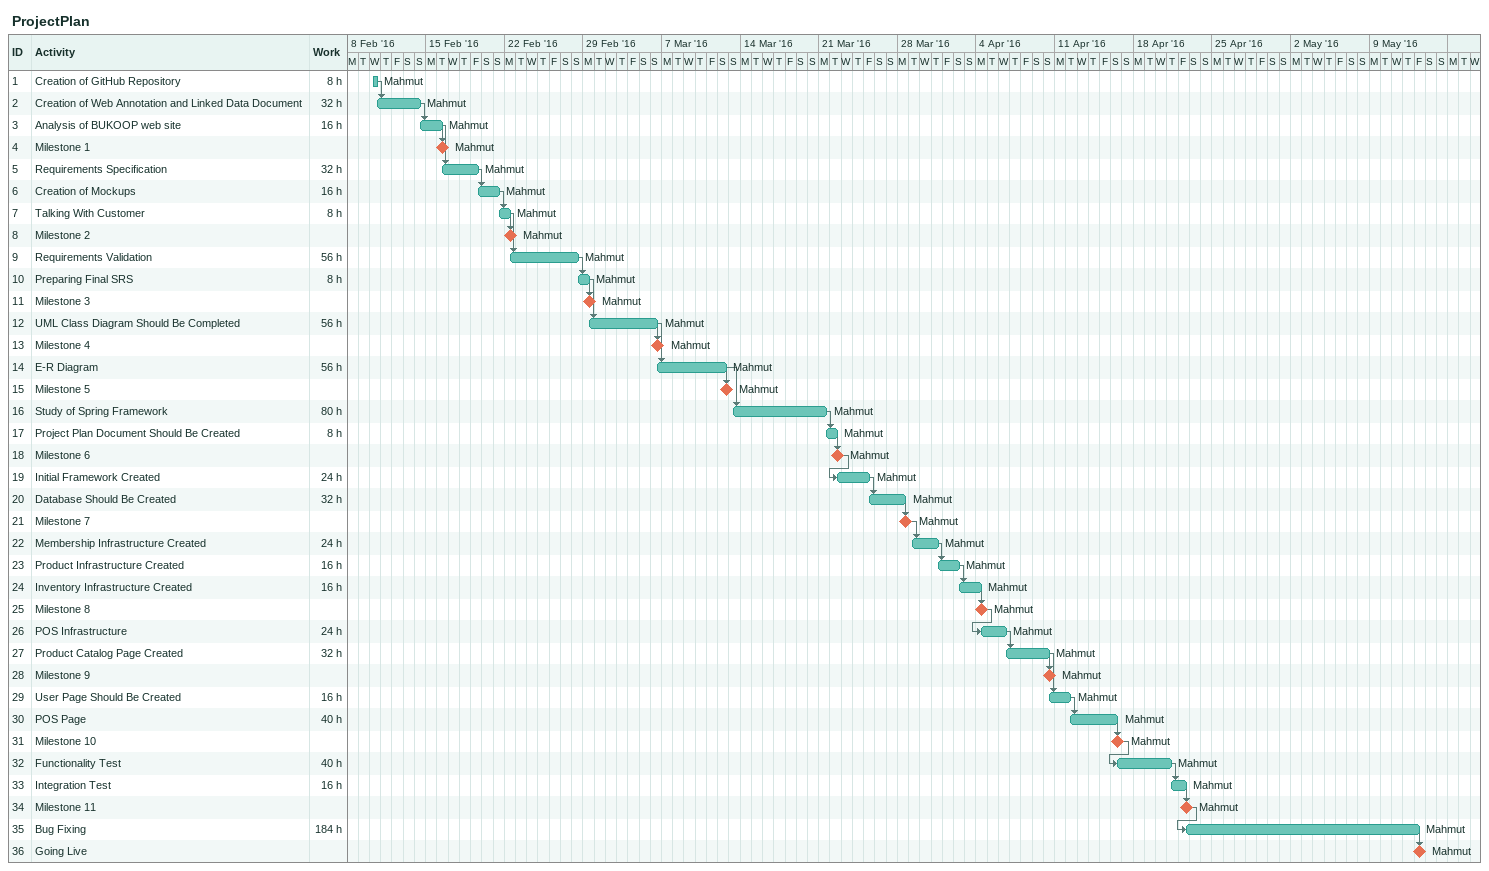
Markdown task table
ProjectPlan

| ID | Task | Start | Finish | Predecessors | Resources | Work (h) |
|---|---|---|---|---|---|---|
| 1 | Creation of GitHub Repository | 2016-02-10 | 2016-02-10 |  | Mahmut | 8 |
| 2 | Creation of Web Annotation and Linked Data Document | 2016-02-10 | 2016-02-14 | 1 | Mahmut | 32 |
| 3 | Analysis of BUKOOP web site | 2016-02-14 | 2016-02-16 | 2 | Mahmut | 16 |
| 4 | Milestone 1 (milestone) | 2016-02-16 | 2016-02-16 | 3 | Mahmut |  |
| 5 | Requirements Specification | 2016-02-16 | 2016-02-19 | 3 | Mahmut | 32 |
| 6 | Creation of Mockups | 2016-02-19 | 2016-02-21 | 5 | Mahmut | 16 |
| 7 | Talking With Customer | 2016-02-21 | 2016-02-22 | 6 | Mahmut | 8 |
| 8 | Milestone 2 (milestone) | 2016-02-22 | 2016-02-22 | 7 | Mahmut |  |
| 9 | Requirements Validation | 2016-02-22 | 2016-02-28 | 7 | Mahmut | 56 |
| 10 | Preparing Final SRS | 2016-02-28 | 2016-02-29 | 9 | Mahmut | 8 |
| 11 | Milestone 3 (milestone) | 2016-02-29 | 2016-02-29 | 10 | Mahmut |  |
| 12 | UML Class Diagram Should Be Completed | 2016-02-29 | 2016-03-06 | 10 | Mahmut | 56 |
| 13 | Milestone 4 (milestone) | 2016-03-06 | 2016-03-06 | 12 | Mahmut |  |
| 14 | E-R Diagram | 2016-03-06 | 2016-03-12 | 12 | Mahmut | 56 |
| 15 | Milestone 5 (milestone) | 2016-03-12 | 2016-03-12 | 14 | Mahmut |  |
| 16 | Study of Spring Framework | 2016-03-13 | 2016-03-21 | 14 | Mahmut | 80 |
| 17 | Project Plan Document Should Be Created | 2016-03-21 | 2016-03-22 | 16 | Mahmut | 8 |
| 18 | Milestone 6 (milestone) | 2016-03-22 | 2016-03-22 | 17 | Mahmut |  |
| 19 | Initial Framework Created | 2016-03-22 | 2016-03-25 | 18 | Mahmut | 24 |
| 20 | Database Should Be Created | 2016-03-25 | 2016-03-28 | 19 | Mahmut | 32 |
| 21 | Milestone 7 (milestone) | 2016-03-28 | 2016-03-28 | 20 | Mahmut |  |
| 22 | Membership Infrastructure Created | 2016-03-29 | 2016-03-31 | 21 | Mahmut | 24 |
| 23 | Product Infrastructure Created | 2016-03-31 | 2016-04-02 | 22 | Mahmut | 16 |
| 24 | Inventory Infrastructure Created | 2016-04-02 | 2016-04-04 | 23 | Mahmut | 16 |
| 25 | Milestone 8 (milestone) | 2016-04-04 | 2016-04-04 | 24 | Mahmut |  |
| 26 | POS Infrastructure | 2016-04-04 | 2016-04-06 | 25 | Mahmut | 24 |
| 27 | Product Catalog Page Created | 2016-04-06 | 2016-04-10 | 26 | Mahmut | 32 |
| 28 | Milestone 9 (milestone) | 2016-04-10 | 2016-04-10 | 27 | Mahmut |  |
| 29 | User Page Should Be Created | 2016-04-10 | 2016-04-12 | 27 | Mahmut | 16 |
| 30 | POS Page | 2016-04-12 | 2016-04-16 | 29 | Mahmut | 40 |
| 31 | Milestone 10 (milestone) | 2016-04-16 | 2016-04-16 | 30 | Mahmut |  |
| 32 | Functionality Test | 2016-04-16 | 2016-04-21 | 31 | Mahmut | 40 |
| 33 | Integration Test | 2016-04-21 | 2016-04-22 | 32 | Mahmut | 16 |
| 34 | Milestone 11 (milestone) | 2016-04-22 | 2016-04-22 | 33 | Mahmut |  |
| 35 | Bug Fixing | 2016-04-22 | 2016-05-13 | 34 | Mahmut | 184 |
| 36 | Going Live (milestone) | 2016-05-13 | 2016-05-13 | 35 | Mahmut |  |
